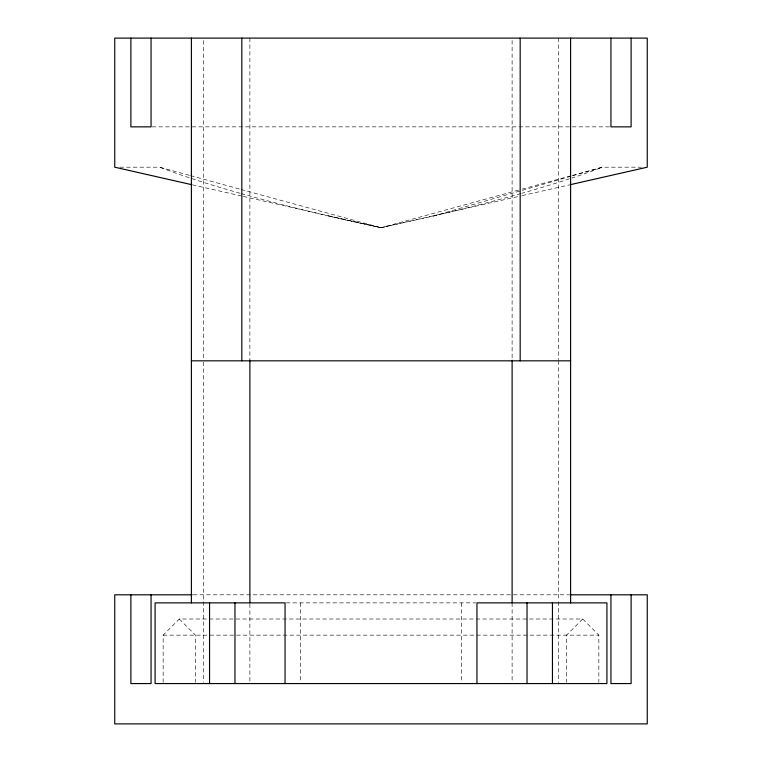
<?xml version="1.0" encoding="UTF-8"?>
<svg xmlns="http://www.w3.org/2000/svg" width="762" height="762" viewBox="0 0 762 762"><rect width="100%" height="100%" fill="white"/><g stroke="black" fill="none" stroke-linecap="round" stroke-linejoin="round"><path stroke-width="0.57" stroke-dasharray="3.81 2.86" d="M163.154 682.381L163.154 635.146L179.299 619.011L582.701 619.011L598.846 635.146L598.846 682.381M582.701 619.011L566.566 635.146L566.566 682.381M328.784 216.075L381 227.705L433.216 216.075L521.227 190.643M522.37 190.31L571.519 176.108M572.662 175.784L602.38 167.192L641.347 167.192M243.24 196.396L381 227.705L520.941 189.452M522.084 189.138L571.414 175.66M572.557 175.346L602.38 167.192A273.882 30.251 -12 0 1 571.957 178.022M241.221 193.596A273.882 30.251 12 0 0 381 227.705L521.075 195.872M522.227 195.605L569.69 184.823M152.162 126.854L191.472 126.854M192.1 126.854L612.077 126.854M119.863 167.192L159.62 167.192L189.443 175.346M193.243 594.808L568.757 594.808M286.198 602.875L475.802 602.875M163.154 635.146L598.846 635.146M192.31 184.823L242.087 196.129M190.586 175.66L239.916 189.138M241.059 189.452L381 227.705M179.299 619.011L195.434 635.146L195.434 682.381M558.498 38.1L558.498 359.645M558.498 360.826L558.498 600.504M558.498 601.694L558.498 682.371M512.112 40.472L512.112 360.826M512.112 602.875L512.112 682.371M461.686 602.875L461.686 682.371M300.314 602.875L300.314 682.371M249.888 38.1L249.888 360.826M249.888 603.914L249.888 682.371M203.502 40.472L203.502 359.645M203.502 362.017L203.502 600.504M203.502 601.694L203.502 682.371M240.135 193.291A273.882 30.251 12 0 1 159.62 167.192M569.538 178.813A273.882 30.251 -12 0 1 521.865 193.291M520.779 193.596A273.882 30.251 -12 0 1 433.216 216.075"/><path stroke-width="1.14" d="M570.852 184.556L647.252 167.192L647.252 38.1L114.748 38.1L114.748 167.192L191.148 184.556M191.395 360.826L570.605 360.826M192.1 594.808L114.748 594.808L114.748 723.9L647.252 723.9L647.252 594.808L569.9 594.808M631.117 38.1L631.117 126.854L610.943 126.854L610.943 38.1M631.117 594.808L631.117 683.562L610.943 683.562L610.943 594.808M570.605 38.1L570.605 602.875M552.45 602.875L552.45 683.562M527.028 602.875L527.028 683.562M520.179 38.1L520.179 360.826M512.112 360.236L512.112 602.732M476.955 683.562L476.955 602.875L606.914 602.875L606.914 683.562L155.086 683.562L155.086 602.875L285.045 602.875L285.045 683.562M249.888 360.236L249.888 602.732M241.821 38.1L241.821 360.826M234.972 602.875L234.972 683.562M209.55 602.875L209.55 683.562M191.395 38.1L191.395 602.875M151.057 38.1L151.057 126.854L130.883 126.854L130.883 38.1M151.057 594.808L151.057 683.562L130.883 683.562L130.883 594.808"/></g></svg>
